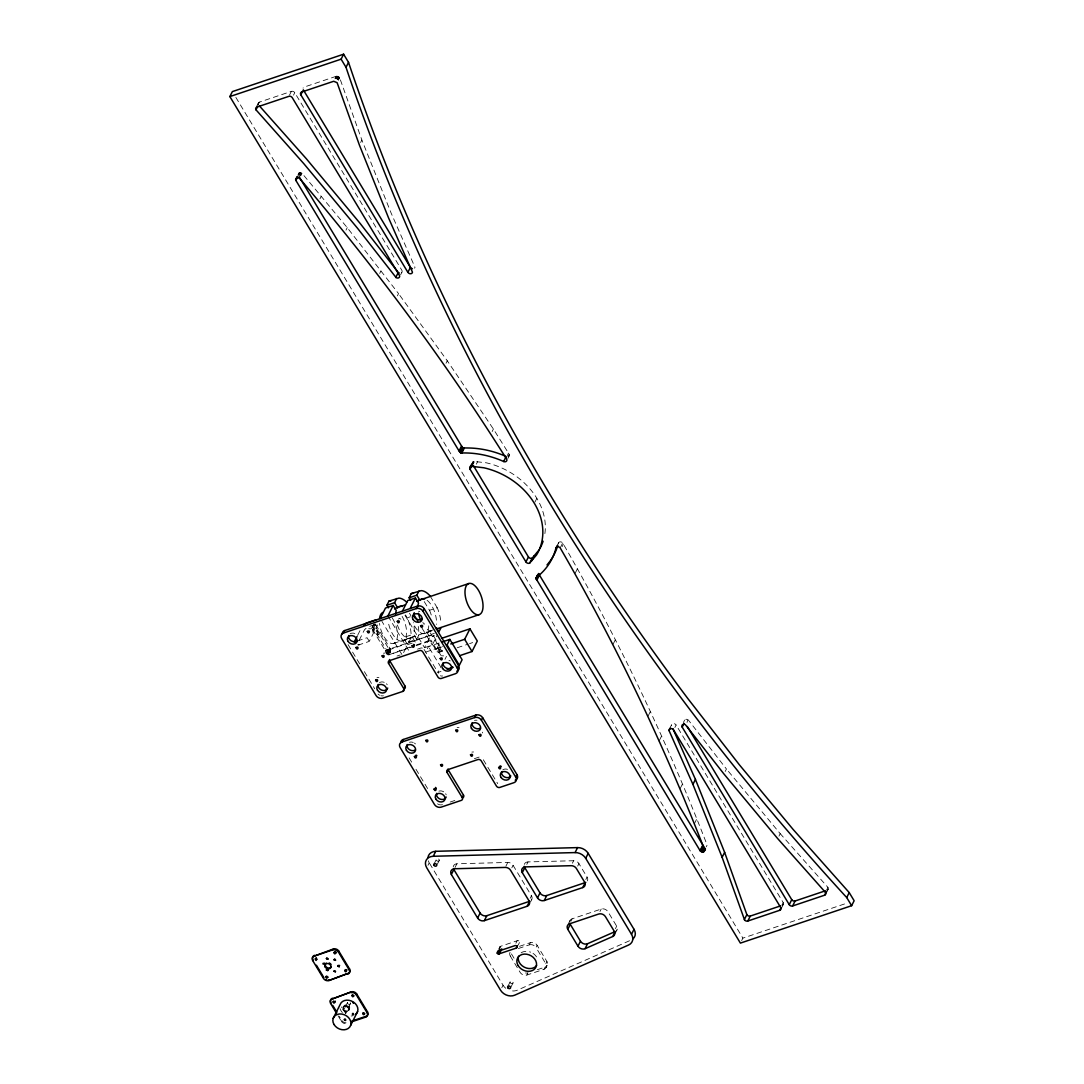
<?xml version="1.0" encoding="UTF-8"?>
<svg xmlns="http://www.w3.org/2000/svg" width="1084" height="1084" viewBox="0 0 1084 1084"><rect width="100%" height="100%" fill="white"/><g stroke="black" fill="none" stroke-linecap="round" stroke-linejoin="round"><path stroke-width="0.75" stroke-dasharray="5 3.75" d="M372.517 629.465L386.812 653.151L388.194 653.056L388.885 649.004L373.763 623.923L371.677 628.07L372.964 627.636L375.05 623.49M414.481 646.213L388.953 654.804A1.531 1.22 26.7 0 1 386.92 654.018L385.213 651.159L387.76 649.614L387.842 651.254A1.531 1.22 26.7 0 0 387.286 652.907A1.531 1.22 26.7 0 0 389.305 653.706A1.531 1.22 26.7 0 0 389.861 652.053L390.172 648.571L375.687 624.641M375.199 624.682L375.552 625.454L375.904 624.791M398.478 619.099L399.4 618.219L400.904 619.208M344.685 1012.212L346.067 1012.117L345.647 1013.581M345.511 1018.581C341.325 1019.096 346.948 1023.323 345.959 1018.865M344.305 1018.987L344.997 1020.139L346.216 1019.732M346.148 1012.605L345.728 1013.432M345.796 1020.559L345.105 1019.407L343.885 1019.814M353.601 1013.188C350.891 1011.914 352.557 1017.361 353.791 1013.825M352.368 1013.269L353.601 1014.082M353.37 1014.651L351.948 1014.096M438.004 650.021C443.884 653.002 435.741 645.386 439.44 650.59M438.424 649.194L439.86 649.763M558.287 543.761L558.395 543.206A2.547 2.032 26.7 0 1 560.929 541.905L561.417 542.041A2.547 2.032 26.7 0 1 562.677 542.921L563.382 544.127C619.018 640.495 666.985 741.266 707.134 845.032L706.253 846.821M418.261 626.471A25.284 11.965 71.4 0 1 418.79 635.116L416.676 639.316L408.966 641.918L405.863 636.755L406.243 635.59A16.91 8.008 71.4 0 0 401.812 615.861M416.676 639.316L413.56 634.167L413.939 633.002A16.91 8.008 71.4 0 0 413.329 622.622M507.868 458.478L509.29 455.619A2.547 2.032 26.7 0 0 509.25 454.345L493.41 429.047L447.286 360.782L398.533 293.615M256.407 106.869L258.412 102.872M258.155 104.606L259.401 102.126L291.379 91.368A2.561 2.046 26.7 0 1 294.753 92.682L401.825 270.228A2.561 2.046 26.7 0 1 401.053 272.938M289.509 95.094L291.379 91.368M293.507 95.175L294.753 92.682M334.942 78.793L336.528 76.219L339.617 77.723L361.88 140.026L391.067 212.938L414.969 267.26A2.561 2.046 26.7 0 1 414.535 268.182M335.281 78.698L336.528 76.219M335.62 78.671L336.867 76.178M335.986 78.671L337.232 76.192M336.352 78.739L337.598 76.246M336.704 78.834L337.964 76.354M337.056 78.983L338.303 76.49M337.395 79.173L338.642 76.679M337.693 79.389L338.94 76.91M337.964 79.647L339.211 77.154M338.194 79.918L339.441 77.438M338.384 80.216L339.617 77.723M297.87 175.269L299.116 172.79L302.043 173.318L347.232 227.64L398.519 293.588L397.286 296.095M298.412 175.107L299.658 172.627M299.008 175.08L300.254 172.6M299.618 175.188L300.864 172.695M299.577 176.651L301.447 172.925M300.783 175.811L301.989 173.264M319.956 198.846L321.203 196.367M360.62 142.505L361.88 140.026M345.986 230.147L347.232 227.64M379.685 273.466L380.931 270.973M400.619 274.767L401.866 272.287M446.025 363.262L447.272 360.755M357.72 635.129L360.498 629.601M359.224 640.17L364.088 630.509A5.122 1.911 -31.1 0 1 367.435 627.392M371.595 628.747L375.349 621.268M372.3 630.373L375.078 624.845M372.557 632.121L376.026 625.224M358.059 645.156L369.292 641.376L377.557 624.926M470.456 466.161L473.735 461.377L486.391 462.827A66.612 53.13 26.7 0 1 544.669 534.968M470.863 465.592L473.031 461.648M470.863 466.459L473.369 461.486M471.242 466.35L473.735 461.377M471.648 466.31L474.142 461.337M471.933 466.323L474.44 461.35M492.15 431.54L493.396 429.034M476.337 464.155L477.597 461.676M385.213 651.159L387.76 649.614M387.151 651.918L387.666 650.576L390.308 649.587M387.882 653.232L389.955 652.026L389.048 649.181L431.405 634.939A1.531 1.22 26.7 0 1 433.424 635.739L442.502 650.793L439.088 652.622A1.531 1.22 26.7 0 1 437.069 651.836L430.443 640.847L430.863 640.021L437.489 651.01A1.531 1.22 26.7 0 0 439.508 651.796L442.502 650.793M386.92 654.018L385.619 650.332M389.048 649.181L390.281 651.227L388.668 652.446M388.953 654.804L410.118 646.999M390.01 653.042L390.416 652.216M412.205 643.124L407.584 644.668L402.299 655.17L381.907 621.349M408.966 641.918L411.08 637.704A25.284 11.965 71.4 0 0 408.099 619.818L405.511 614.899M507.258 455.619L508.504 453.139M508.003 456.825L509.25 454.345M405.009 615.278L424.549 647.69L429.833 637.189L434.454 635.644M388.628 650.021L431.405 634.939M442.082 651.62L433.004 636.565L433.424 635.739M439.142 642.988L428.451 646.579L425.673 652.107L442.475 646.457M424.549 647.69L432.259 645.102L437.529 634.601M440.944 655.441L436.852 648.652L439.115 644.153M437.069 651.836L437.489 651.01M439.088 652.622L439.508 651.796M444.968 659.37L446.472 656.362M534.954 502.055L536.837 498.328M557.149 545.686L558.545 542.813M560.198 547.921L562.677 542.921M562.135 546.621L563.382 544.127M342.91 1007.835L343.33 1006.995M343.262 1007.551L344.156 1005.762M345.43 1006.63L347.585 1002.348M341.839 1020.505A4.106 3.266 26.7 0 0 347.219 1022.619L346.799 1023.445A4.106 3.266 26.7 0 1 341.419 1021.345L341.839 1020.505L339.346 1016.372M348.154 1008.052A1.531 1.22 26.7 0 0 346.609 1006.047A1.531 1.22 26.7 0 0 345.62 1007.917A1.531 1.22 26.7 0 0 348.154 1008.052L350.308 1003.77M348.533 1010.708A3.076 2.453 26.7 0 0 345.742 1006.562A3.076 2.453 26.7 0 0 343.411 1010.125A3.076 2.453 26.7 0 0 348.533 1010.708L349.427 1008.906A3.076 2.453 26.7 0 0 346.65 1004.773A3.076 2.453 26.7 0 0 344.305 1008.337A3.076 2.453 26.7 0 0 349.427 1008.906M348.804 1010.329L349.224 1009.502M427.977 865.303L429.237 862.81A10.244 8.171 26.7 0 1 428.139 860.168M575.035 573.517L577.528 568.544M433.857 864.354L436.364 859.382M437.34 864.219L439.223 860.493M455.009 867.512L456.879 863.785L507.773 862.444A5.122 4.092 26.7 0 1 513.084 865.33L531.458 895.791A5.122 4.092 26.7 0 1 531.079 900.438M612.921 644.546L615.427 639.587M505.903 866.184L507.773 862.444M511.838 867.81L513.084 865.33M526.783 864.409L528.043 861.916L573.639 860.737A5.122 4.092 26.7 0 1 578.937 863.609L587.067 877.091A5.122 4.092 26.7 0 1 587.352 880.885M498.884 948.947L500.144 946.467L517.136 940.763A1.531 1.22 26.7 0 1 519.344 941.4A1.531 1.22 26.7 0 1 518.708 943.148M499.101 948.893L500.347 946.413M530.198 898.27L531.458 895.791M530.482 902.064L531.729 899.584M515.889 943.256L517.136 940.763M519.493 946.318L530.388 942.646A5.122 4.092 26.7 0 1 537.122 945.289L546.932 961.562A5.122 4.092 26.7 0 1 545.116 967.077L544.005 969.286L526.892 975.031A5.122 4.092 26.7 0 1 520.157 972.402L510.334 956.129L511.445 953.92A5.122 4.092 26.7 0 1 510.957 952.809M518.233 945.031L519.48 942.552M501.811 987.714L503.057 985.221L429.237 862.81M507.759 986.589L510.252 981.616M518.382 948.527L529.277 944.855L530.388 942.646M572.379 863.216L573.639 860.737M511.092 986.792L512.962 983.066A1.531 1.22 26.7 0 0 511.445 981.047A1.531 1.22 26.7 0 0 510.415 982.917A1.531 1.22 26.7 0 0 512.962 983.066M647.961 716.321L650.468 711.348M544.005 969.286A5.122 4.092 26.7 0 0 545.821 963.771L536.011 947.497L537.122 945.289M577.691 866.089L578.937 863.609M526.892 975.031L528.003 972.822A5.122 4.092 26.7 0 1 524.886 972.863M585.821 879.571L587.067 877.091M545.821 963.771L546.932 961.562M658.991 741.171L661.497 736.199M546.092 967.565L547.203 965.356M568.138 924.273L570.008 920.546M570.861 921.319L572.108 918.839L601.2 909.056A5.122 4.092 26.7 0 1 607.934 911.685L616.674 926.183A5.122 4.092 26.7 0 1 616.661 930.424M669.79 728.34L671.673 724.613M674.858 727.486L676.118 725.006A2.561 2.046 26.7 0 0 671.524 725.101L671.524 725.575M683.381 722.567L684.627 720.074M687.026 722.432L687.812 719.627A2.561 2.046 26.7 0 0 684.668 722.134M599.953 911.536L601.2 909.056M680.102 788.705L682.595 783.746M615.427 928.663L616.674 926.183M615.075 933.703L616.945 929.964M694.234 824.016L696.727 819.043M725.182 771.483L726.443 769.003L688.286 719.952M778.962 836.13L780.209 833.65L726.443 769.003M741.646 940.614L742.892 938.134L847.783 902.864M781.943 905.045L783.19 902.552L676.118 725.006M781.456 908.175L783.326 904.449M826.672 889.856L827.932 887.376L780.209 833.65M826.333 892.959L828.217 889.219M424.074 624.506L424.088 623.449M472.502 462.123L472.231 463.491M415.28 642.08L412.177 636.931L403.871 640.305A16.91 8.008 71.4 0 1 388.262 621.931M412.177 636.931L411.568 637.717A16.91 8.008 71.4 0 1 397.354 624.967M432.882 629.967L426.12 632.826A16.91 8.008 71.4 0 1 412.95 622.826M441.513 655.766L443.641 655.888M368.723 628.72L370.674 628.815M383.479 653.178L385.159 653.056M376.975 677.378L378.926 677.473M457.096 727.581L459.033 727.662M471.879 752.079L473.559 751.971M500.144 946.467L500.009 948.459M299.116 172.79L298.154 174.944M387.557 651.132L388.262 651.972L387.747 650.536M629.547 940.749L517.244 990.207A10.244 8.171 26.7 0 1 510.794 990.681M336.189 76.3L304.225 87.059A2.561 2.046 26.7 0 0 303.059 88.156M369.752 626.308L374.034 624.872M407.259 617.799L410.335 616.769M424.251 601.62L429.508 610.319L437.204 607.731L438.058 609.75A25.284 11.965 71.4 0 1 441.025 623.476M376.324 630.956L377.598 630.522M357.449 640.956L367.083 637.717L369.292 641.376M377.462 634.885A2.046 0.976 71.4 0 0 377.449 631.809A2.046 0.976 71.4 0 0 375.769 632.053A2.046 0.976 71.4 0 0 377.462 634.885L378.75 634.452A2.046 0.976 71.4 0 0 378.736 631.376A2.046 0.976 71.4 0 0 377.042 631.633A2.046 0.976 71.4 0 0 378.75 634.452M405.863 636.755L413.56 634.167M393.587 643.408L431.622 630.617M411.08 637.704L418.79 635.116M401.947 641.172L409.657 638.571M424.196 633.679L431.906 631.091A16.91 8.008 71.4 0 1 427.259 629.519M434.305 633.395L431.215 634.438L428.112 629.276L428.492 628.11A16.91 8.008 71.4 0 0 428.763 625.82M388.885 649.004L390.172 648.571M388.939 649.343L390.226 648.909M388.993 649.682L390.267 649.248M389.034 650.332L390.321 649.899M389.034 650.657L390.321 650.224M389.034 650.956L390.308 650.522M389.034 651.254C390.985 650.522 386.785 650.237 390.281 650.807M388.966 651.525L390.254 651.091M388.18 652.012L390.199 651.348M388.844 652.026L390.132 651.592M386.812 653.151L389.17 652.798M387.191 653.273L389.739 652.365M416.5 644.858L430.863 640.021M416.08 645.685L430.443 640.847M397.029 656.037L400.186 654.98M417.53 649.153L420.673 648.083A2.561 2.046 26.7 0 1 423.858 649.14M436.852 648.652L441.486 647.094M457.218 647.771L468.031 644.14M469.575 643.611L472.665 642.582M440.998 671.43L437.95 672.459L440.727 666.931L428.451 646.579M474.399 758.664L479.128 757.066A2.561 2.046 26.7 0 1 481.594 757.459M450.199 802.038L454.833 800.48M537.325 969.692L545.116 967.077M357.801 644.506L359.278 644.912M341.392 1007.497L341.921 1006.792M422.692 622.731L423.885 623.192M388.289 652.785L372.964 627.636M482.339 732.174L482.692 732.987M235.865 97.397L742.892 938.134M430.212 596.132L437.204 607.731M426.717 632.04L429.833 637.189M422.055 628.192L432.259 645.102M424.047 649.397L438.41 673.232M483.342 759.789L497.705 783.624M404.467 639.519L407.584 644.668M387.909 615.942L409.156 651.172M387.354 650.441L387.842 651.254M348.072 644.601L360.958 665.969M364.387 671.66L374.698 688.76M409.102 757.851L412.53 763.543M415.971 769.247L428.858 790.615M511.445 953.92L514.724 959.34M338.1 1015.83L341.419 1021.345M827.946 887.389L828.108 887.674A2.561 2.046 26.7 0 1 827.092 890.249M429.508 610.319L430.348 612.338A25.284 11.965 71.4 0 1 431.811 616.945M783.19 902.552A2.561 2.046 26.7 0 1 782.553 905.194M258.263 104.376A2.561 2.046 26.7 0 1 259.401 102.126M509.114 455.985A2.547 2.032 26.7 0 1 508.071 456.716M392.259 618.029A16.395 7.764 71.4 0 1 393.912 643.286A16.395 7.764 71.4 0 1 379.536 623.395M390.281 651.227A1.531 1.22 26.7 0 1 389.725 652.88A1.531 1.22 26.7 0 1 387.706 652.08A1.531 1.22 26.7 0 1 388.262 650.427M430.985 635.78A1.531 1.22 26.7 0 1 433.004 636.565M389.359 653.977A1.531 1.22 26.7 0 1 387.34 653.191M409.508 613.273A16.91 8.008 71.4 0 1 410.85 615.753M427.096 600.306A16.91 8.008 71.4 0 1 436.364 624.411M442.624 675.955A2.561 2.046 26.7 0 1 440.443 675.725M383.438 695.806A5.122 4.092 26.7 0 1 380.904 695.698M379.657 695.21A5.122 4.092 26.7 0 1 378.059 694.031M448.993 660.359A5.122 4.092 26.7 0 1 450.212 660.928M350.024 633.828A5.122 4.092 26.7 0 1 357.774 635.942M418.546 611.281A5.122 4.092 26.7 0 1 419.82 611.633M379.441 682.69A5.122 4.092 26.7 0 1 385.389 682.92M386.419 683.747A5.122 4.092 26.7 0 1 387.205 684.749M442.462 804.64A5.122 4.092 26.7 0 1 441.269 804.87M440.632 804.884A5.122 4.092 26.7 0 1 437.529 803.854M502.759 769.925A5.122 4.092 26.7 0 1 508.667 769.897M409.495 742.296A5.122 4.092 26.7 0 1 413.234 742.472M414.427 743.082A5.122 4.092 26.7 0 1 415.443 743.922M474.521 720.44A5.122 4.092 26.7 0 1 477.001 720.264M438.912 791.144A5.122 4.092 26.7 0 1 444.874 792.729M445.659 793.732A5.122 4.092 26.7 0 1 446.161 794.829M350.322 1002.795A1.531 1.22 26.7 0 1 349.129 1004.353A1.531 1.22 26.7 0 1 347.476 1002.646M353.316 1015.572A9.431 7.52 26.7 0 1 351.121 1015.993M342.368 1012.524A9.431 7.52 26.7 0 1 340.064 1008.635M453.234 866.929A5.122 4.092 26.7 0 1 456.879 863.785M505.754 988.256A10.244 8.171 26.7 0 1 503.057 985.221M529.277 944.855A5.122 4.092 26.7 0 1 536.011 947.497M524.304 864.382A5.122 4.092 26.7 0 1 528.043 861.916M510.334 956.129A5.122 4.092 26.7 0 1 510.063 952.335M569.683 921.563A5.122 4.092 26.7 0 1 572.108 918.839M521.119 952.836A10.244 8.171 26.7 0 1 530.659 952.159M533.03 953.392A10.244 8.171 26.7 0 1 536.634 957.077M343.127 1009.881A3.198 2.561 26.7 0 0 348.465 1010.898A3.198 2.561 26.7 0 0 345.972 1006.44A3.198 2.561 26.7 0 0 343.127 1009.881M343.547 1009.055A3.198 2.561 26.7 0 0 348.885 1010.071A3.198 2.561 26.7 0 0 346.392 1005.613A3.198 2.561 26.7 0 0 343.547 1009.055M436.5 860.371A1.531 1.22 26.7 0 0 439.074 860.777A1.531 1.22 26.7 0 0 437.787 858.663A1.531 1.22 26.7 0 0 436.5 860.371"/><path stroke-width="1.5" d="M555.889 548.179A2.547 2.032 26.7 0 1 558.423 546.878L558.924 547.014A2.547 2.032 26.7 0 1 560.171 547.894L560.889 549.1C616.511 645.468 664.478 746.239 704.641 850.005L703.245 851.997L700.061 850.628L536.35 579.154L536.39 577.379L538.667 575.631A81.991 65.392 26.7 0 0 555.794 548.734L557.149 545.686M469.697 468.098L471.648 466.31L483.898 467.787A66.612 53.13 26.7 0 1 536.539 554.967L529.602 563.111A2.561 2.046 26.7 0 1 525.943 561.905L470.022 469.182L470.944 465.605M295.553 179.388L297.165 177.6L299.536 178.291C374.536 266.786 444.237 359.888 506.011 458.112L506.756 459.318A2.547 2.032 26.7 0 1 506.797 460.592L506.607 460.957A2.547 2.032 26.7 0 1 503.626 461.513L503.003 461.201A81.991 65.392 26.7 0 0 464.67 452.949L461.147 452.976L459.047 450.985L295.891 180.445L296.813 176.895M326.812 957.768L327.896 958.649M326.365 976.101L328.018 977.185M338.262 965.288L338.967 966.21L339.617 965.356M333.506 1001.074L334.712 1002.307L335.308 1001.169M353.411 1003.269L352.883 1002.402M336.325 952.402C335.525 954.652 332.978 950.871 335.62 951.454M345.268 969.597L346.419 970.993L346.826 969.624M229.862 96.571L232.369 91.598L343.601 54.2L348.52 62.344A2347.416 1872.271 26.7 0 0 687.974 698.733L739.274 764.681L793.041 829.341L849.219 892.593L854.138 900.736L851.631 905.696L740.399 943.107L229.862 96.571L341.108 59.173L343.601 54.2M255.987 109.823L255.892 109.66A2.561 2.046 26.7 0 1 256.908 107.086L288.886 96.34A2.561 2.046 26.7 0 1 292.246 97.655L399.332 275.2A2.561 2.046 26.7 0 1 396.188 277.707L357.557 228.304L303.791 163.643L255.987 109.823L257.857 106.096M300.81 94.782A2.561 2.046 26.7 0 1 301.718 92.018L333.696 81.273L337.11 82.682L359.373 144.999L388.56 217.911L412.476 272.233A2.561 2.046 26.7 0 1 407.882 272.328L300.81 94.782L302.68 91.056M851.631 905.696L846.726 897.566A2347.416 1872.271 26.7 0 1 346.013 67.316L348.52 62.344M295.647 179.917L296.894 177.437M295.891 180.445L297.761 176.706M395.768 277.423L398.275 272.45L360.064 223.331L306.284 158.684L259.591 106.11M407.882 272.328L410.389 267.355L303.303 89.809M389.508 659.519A2.561 2.046 26.7 0 0 389.82 660.915L405.037 686.145A2.561 2.046 26.7 0 1 404.115 688.896L402.869 691.389L382.76 698.15A5.122 4.092 26.7 0 1 376.026 695.508L341.663 638.53A5.122 4.092 26.7 0 1 343.493 633.029L344.739 630.536L417.476 606.091A5.122 4.092 26.7 0 1 424.21 608.72L458.573 665.698A5.122 4.092 26.7 0 1 456.743 671.199M357.015 636.511L354.238 642.026L357.449 640.956M459.047 450.985L461.54 446.012L299.252 176.922M459.616 451.906L462.109 446.933L461.54 446.012M459.779 452.109L462.109 446.933M459.968 452.299L462.285 447.136M460.172 452.475L462.475 447.326M460.402 452.624L462.678 447.502M460.646 452.773L462.895 447.665M460.89 452.882L463.383 447.922L467.177 447.977A81.991 65.392 26.7 0 1 505.483 456.201M461.147 452.976L463.64 448.017M461.405 453.058L463.911 448.085M461.73 453.112L464.169 448.126M380.213 618.544L385.484 608.043L393.194 605.455L396.297 610.604L395.917 611.769A16.91 8.008 71.4 0 0 395.66 614.072M388.438 607.853L386.88 605.279L388.993 601.078L398.953 598.124A25.284 11.965 71.4 0 1 406.744 602.23M387.909 615.942L393.194 605.455M386.88 605.279L394.576 602.69L396.69 598.49M469.724 467.732L470.971 465.253M469.738 468.464L470.984 465.971M469.846 468.83L471.716 465.104M470.022 469.182L471.892 465.456M402.462 611.064L407.733 600.563L415.443 597.975L418.546 603.124L418.167 604.289A16.91 8.008 71.4 0 0 417.896 606.593M410.687 600.373L409.129 597.799L411.243 593.598L421.202 590.644A25.284 11.965 71.4 0 1 428.993 594.75L430.212 596.132M410.159 608.463L415.443 597.975M409.129 597.799L416.825 595.211L418.939 591.01M402.869 691.389A2.561 2.046 26.7 0 0 403.776 688.625L388.56 663.394L389.82 660.915M343.493 633.029L416.229 608.571L417.476 606.091M388.56 663.394A2.561 2.046 26.7 0 1 389.481 660.644L419.427 650.576A2.561 2.046 26.7 0 1 422.787 651.89L438.004 677.121A2.561 2.046 26.7 0 0 441.378 678.435L455.497 673.692A5.122 4.092 26.7 0 0 457.312 668.178L422.963 611.2L424.21 608.72M503.626 461.513L506.133 456.54M403.776 688.625L405.037 686.145M441.039 627.636L438.925 631.837L436.595 627.975M449.846 639.397L447.069 644.912L459.331 665.264L462.109 659.736L449.846 639.397L442.204 641.958M447.963 769.057A2.561 2.046 26.7 0 0 448.261 769.897L463.478 795.128L462.231 797.607A2.561 2.046 26.7 0 1 461.323 800.371L441.215 807.119A5.122 4.092 26.7 0 1 434.481 804.491L400.118 747.513A5.122 4.092 26.7 0 1 401.934 742.012L403.194 739.518L475.917 715.074A5.122 4.092 26.7 0 1 482.651 717.703L517.014 774.681A5.122 4.092 26.7 0 1 515.198 780.182M450.754 643.977L464.657 639.303L469.941 628.815L477.299 641.023L472.028 651.511L459.67 655.671M457.312 668.178L458.573 665.698M314.143 956.129L333.384 948.974A4.106 3.266 26.7 0 1 338.764 951.074L349.563 968.988A4.106 3.266 26.7 0 1 348.099 973.391L328.858 980.546A4.106 3.266 26.7 0 1 323.479 978.446L312.68 960.546A4.106 3.266 26.7 0 1 314.143 956.129L332.964 949.801A4.106 3.266 26.7 0 1 338.344 951.915L349.143 969.814A4.106 3.266 26.7 0 1 347.693 974.218M312.68 960.546L313.1 959.706M525.943 561.905L528.436 556.946L473.396 465.659M332.964 949.801L333.384 948.974M529.832 562.962L532.325 557.989L539.033 549.995M531.81 560.699L534.317 555.726M338.344 951.915L338.764 951.074M328.858 980.546L346.541 973.92M536.214 577.786L537.772 574.723M536.146 578.233L538.016 574.506M536.201 578.693L538.653 573.49M536.255 578.924L538.762 573.951L703.95 846.834L701.456 851.807M536.35 579.154L538.856 574.181M536.905 580.076L539.398 575.116M336.433 1013.079L330.62 1003.432A4.106 3.266 26.7 0 1 332.083 999.028L351.324 991.874A4.106 3.266 26.7 0 1 356.704 993.974L367.503 1011.887A4.106 3.266 26.7 0 1 366.866 1015.884M330.62 1003.432L331.04 1002.605A4.106 3.266 26.7 0 1 332.49 998.201M462.231 797.607L447.014 772.377L448.261 769.897M401.934 742.012L474.67 717.554L475.917 715.074M349.143 969.814L349.563 968.988M447.014 772.377A2.561 2.046 26.7 0 1 447.922 769.626L477.881 759.559A2.561 2.046 26.7 0 1 481.242 760.873L496.458 786.103A2.561 2.046 26.7 0 0 499.832 787.418L513.938 782.675A5.122 4.092 26.7 0 0 515.767 777.16L481.404 720.183L482.651 717.703M333.167 1018.404L340.119 1004.597A9.431 7.52 26.7 0 1 353.465 1002.077A9.431 7.52 26.7 0 1 355.213 1014.651M332.083 999.028L351.324 991.874M351.514 1021.86L365.633 1017.117A4.106 3.266 26.7 0 0 367.083 1012.713L356.284 994.8L356.704 993.974M634.018 929.327L631.511 934.3A10.244 8.171 26.7 0 1 628.584 945.031L514.737 995.18A10.244 8.171 26.7 0 1 500.551 990.193L426.73 867.783A10.244 8.171 26.7 0 1 433.234 856.279L435.727 851.306L577.582 847.607A10.244 8.171 26.7 0 1 588.192 853.352L634.018 929.327A10.244 8.171 26.7 0 1 632.893 938.947M350.647 1025.356L357.598 1011.548M367.083 1012.713L367.503 1011.887M365.633 1017.117L366.053 1016.291L351.934 1021.033M453.857 869.531L480.117 913.053A5.122 4.092 26.7 0 0 486.851 915.682L529.629 901.292L527.136 906.265L484.345 920.655A5.122 4.092 26.7 0 1 477.61 918.026L451.364 874.49L453.857 869.531A5.122 4.092 26.7 0 1 453.546 868.894M515.767 777.16L517.014 774.681M477.61 918.026L480.117 913.053M484.345 920.655L486.851 915.682M585.794 882.376A5.122 4.092 26.7 0 1 585.252 882.593L582.745 887.566L544.249 900.519A5.122 4.092 26.7 0 1 537.515 897.877L522.285 872.647L524.792 867.674A5.122 4.092 26.7 0 1 524.236 866.346M517.461 945.627L516.214 948.121L498.965 953.893L497.258 953.148L498.504 950.654M497.515 953.432L499.385 949.706M497.841 953.663L499.71 949.936M498.206 953.825L500.076 950.099M498.586 953.906L500.469 950.18M498.965 953.893L500.849 950.167M499.317 953.798L501.811 948.825M537.515 897.877L540.008 892.918L524.792 867.674M544.249 900.519L546.742 895.547L585.252 882.593M433.234 856.279L575.076 852.58L577.582 847.607M631.511 934.3L585.699 858.325L588.192 853.352M614.858 931.684L612.894 936.441L585.062 948.69A5.122 4.092 26.7 0 1 577.975 946.196L567.786 929.313L570.292 924.34A5.122 4.092 26.7 0 1 569.791 923.243M781.022 907.796L779.775 910.275L747.797 921.034A2.561 2.046 26.7 0 1 744.545 919.896L722.12 857.309L692.933 784.396L669.031 730.548L670.278 728.069M826.469 891.482L824.585 895.208L792.607 905.967A2.561 2.046 26.7 0 1 789.247 904.652L682.175 727.093L684.045 723.367M577.975 946.196L580.468 941.237L570.292 924.34M585.062 948.69L587.569 943.717L615.387 931.468M692.933 784.396L695.44 779.423L672.893 728.651M700.061 850.628L702.554 845.656M700.427 851.103L702.92 846.13M700.901 851.509L703.408 846.536M702.053 851.997L703.923 848.271M702.662 852.065L704.532 848.338M703.245 851.997L705.115 848.257M703.76 851.794L705.006 849.314M704.18 851.482L705.427 848.989M722.12 857.309L724.627 852.336L695.44 779.423M744.369 919.598L746.862 914.625L724.627 852.336M747.797 921.034L750.304 916.061L780.683 905.845M789.247 904.652L791.754 899.679L687.283 726.456M792.607 905.967L795.114 900.994L825.493 890.777M846.726 897.566L849.219 892.593M334.536 958.839L335.539 959.868M352.436 994.556L352.774 995.776L353.967 995.844M394.603 608.883L398.289 607.054A16.91 8.008 71.4 0 1 402.449 606.444M416.852 601.403L420.538 599.574A16.91 8.008 71.4 0 1 424.698 598.964M532.325 557.989L532.095 558.138A2.561 2.046 26.7 0 1 528.436 556.946M364.807 1013.73L363.099 1012.903M397.53 607.487L405.443 604.818M416.541 601.092L468.83 583.517M376.107 619.763L367.544 622.65A5.122 1.911 -31.1 0 0 365.227 623.734M436.378 629.018L479.169 614.642A16.395 7.764 71.4 0 0 477.827 589.262A16.395 7.764 71.4 0 0 465.009 593.327A16.395 7.764 71.4 0 0 479.169 614.642M442.123 638.164L469.941 628.815M447.109 669.37L453.22 667.324M316.271 957.7C317.341 964.462 312.829 955.858 317.056 959.326M323.073 963.31C323.262 965.559 323.303 963.229 324.401 963.08M327.856 970.044L326.745 969.313L327.856 968.947M335.498 971.264L334.414 970.708M411.243 593.598L413.492 593.233M388.993 601.078L391.256 600.712M501.242 766.429L500.103 765.819M414.481 644.858L413.614 644.411M416.852 755.562L415.985 755.114M436.174 788.041L435.429 787.431M825.425 892.349L777.716 838.623L723.936 773.976L685.305 724.6A2.561 2.046 26.7 0 0 682.175 727.093M746.862 914.625L747.052 914.923A2.561 2.046 26.7 0 0 750.304 916.061M341.108 59.173L346.013 67.316M464.657 639.303L472.028 651.511M416.825 595.211L419.942 600.36M413.56 614.1L417.814 621.146M394.576 602.69L397.692 607.839M316.42 965.221L323.899 977.619M332.693 1005.356L336.853 1012.239M825.439 892.362L825.601 892.647A2.561 2.046 26.7 0 1 824.585 895.208M497.258 953.148L497.637 951.427L514.643 945.736A1.531 1.22 26.7 0 1 516.838 946.373A1.531 1.22 26.7 0 1 516.214 948.121M669.031 730.548L669.018 730.074A2.561 2.046 26.7 0 1 673.611 729.979L780.697 907.525A2.561 2.046 26.7 0 1 779.775 910.275M557.853 545.32A81.991 65.392 26.7 0 1 547 564.913M543.098 541.241A66.612 53.13 26.7 0 1 539.846 548.612M795.114 900.994A2.561 2.046 26.7 0 1 791.754 899.679M399.278 272.978A2.561 2.046 26.7 0 1 398.695 272.734M412.408 268.737A2.561 2.046 26.7 0 1 410.389 267.355M379.549 618.503A16.395 7.764 71.4 0 1 383.262 612.284M363.614 624.858A5.122 1.911 -31.1 0 1 364.658 624.086M420.66 620.238A16.91 8.008 71.4 0 1 418.465 613.259M387.72 688.055A5.122 4.092 26.7 0 1 381.703 690.142A5.122 4.092 26.7 0 1 378.181 684.397M416.229 608.571A5.122 4.092 26.7 0 1 422.963 611.2M342.259 633.815A5.122 4.092 26.7 0 1 344.739 630.536M356.975 640.942A5.122 4.092 26.7 0 1 351.026 640.671A5.122 4.092 26.7 0 1 348.736 635.522M422.015 619.086A5.122 4.092 26.7 0 1 415.524 618.408A5.122 4.092 26.7 0 1 414.264 612.717M452.394 666.972A5.122 4.092 26.7 0 1 446.351 668.11A5.122 4.092 26.7 0 1 443.153 662.731M446.174 797.025A5.122 4.092 26.7 0 1 440.158 799.111A5.122 4.092 26.7 0 1 436.635 793.38M474.67 717.554A5.122 4.092 26.7 0 1 481.404 720.183M400.714 742.797A5.122 4.092 26.7 0 1 403.194 739.518M463.478 795.128A2.561 2.046 26.7 0 1 462.57 797.878M415.429 749.925A5.122 4.092 26.7 0 1 409.467 749.654A5.122 4.092 26.7 0 1 407.191 744.505M480.456 728.069A5.122 4.092 26.7 0 1 474.507 727.784A5.122 4.092 26.7 0 1 472.217 722.649M510.835 775.954A5.122 4.092 26.7 0 1 504.805 777.092A5.122 4.092 26.7 0 1 501.607 771.713M350.904 992.7A4.106 3.266 26.7 0 1 356.284 994.8M575.076 852.58A10.244 8.171 26.7 0 1 585.699 858.325M527.136 906.265A5.122 4.092 26.7 0 0 528.951 900.763L510.578 870.303A5.122 4.092 26.7 0 0 505.279 867.417L454.372 868.758A5.122 4.092 26.7 0 0 451.364 874.49M582.745 887.566A5.122 4.092 26.7 0 0 584.574 882.064L576.444 868.582A5.122 4.092 26.7 0 0 571.132 865.696L525.537 866.888A5.122 4.092 26.7 0 0 522.285 872.647M612.894 936.441A5.122 4.092 26.7 0 0 614.181 931.142L605.441 916.658A5.122 4.092 26.7 0 0 598.707 914.029L569.615 923.798A5.122 4.092 26.7 0 0 567.786 929.313M427.977 857.485A10.244 8.171 26.7 0 1 435.727 851.306M546.742 895.547A5.122 4.092 26.7 0 1 540.008 892.918M587.569 943.717A5.122 4.092 26.7 0 1 580.468 941.237M536.607 965.559A10.244 8.171 26.7 0 1 524.277 967.185A10.244 8.171 26.7 0 1 518.558 956.224M331.284 966.603A3.198 2.561 26.7 0 1 326.69 967.348A3.198 2.561 26.7 0 1 326.243 963.08M329.238 962.958A3.198 2.561 26.7 0 1 329.97 963.364M330.593 963.906A3.198 2.561 26.7 0 1 331.067 964.543M329.279 979.719A4.106 3.266 26.7 0 1 328.818 979.841M326.785 979.746A4.106 3.266 26.7 0 1 325.796 979.367M312.707 958.825A4.106 3.266 26.7 0 1 314.55 955.302M440.185 658.503C442.109 662.771 443.573 655.766 440.185 658.503M498.626 767.486C500.564 771.754 502.014 764.748 498.626 767.486M344.766 970.614C346.013 974.096 347.707 968.676 344.766 970.614M362.706 1013.513C363.953 1016.982 365.647 1011.562 362.706 1013.513M355.972 647.541C357.395 651.918 359.739 645.224 355.972 647.541M367.354 631.444C368.777 635.807 371.121 629.113 367.354 631.444M326.392 958.595L327.829 959.15L326.392 958.595M326.352 969.99L327.788 970.546L326.352 969.99M325.945 976.928C327.083 980.424 328.967 975.058 325.945 976.928M375.606 680.102C377.029 684.465 379.373 677.785 375.606 680.102M382.096 655.888C383.519 660.264 385.863 653.571 382.096 655.888M334.035 959.814L335.471 960.37L334.035 959.814M334.007 971.21L335.43 971.765L334.007 971.21M337.842 966.129L339.278 966.684L337.842 966.129M333.086 1001.914C334.224 1005.396 336.108 1000.044 333.086 1001.914M397.272 621.322C398.695 625.685 401.039 618.991 397.272 621.322M412.056 645.82C413.478 650.197 415.822 643.503 412.056 645.82M420.578 625.82C422.001 630.197 424.345 623.503 420.578 625.82M414.413 756.524C415.836 760.9 418.194 754.207 414.413 756.524M425.809 740.426C427.231 744.789 429.576 738.096 425.809 740.426M434.047 789.084C435.47 793.447 437.828 786.767 434.047 789.084M440.551 764.87C441.974 769.247 444.318 762.553 440.551 764.87M455.714 730.304C457.136 734.667 459.494 727.974 455.714 730.304M470.497 754.803C471.919 759.166 474.264 752.486 470.497 754.803M479.02 734.803C480.442 739.18 482.786 732.486 479.02 734.803M333.98 952.673C335.064 956.183 337.029 950.858 333.98 952.673M351.921 995.573C353.005 999.069 354.969 993.757 351.921 995.573M442.611 668.516A5.122 4.092 26.7 0 0 451.134 669.451A5.122 4.092 26.7 0 0 446.459 662.568A5.122 4.092 26.7 0 0 442.611 668.516M413.004 619.452A5.122 4.092 26.7 0 0 421.541 620.807A5.122 4.092 26.7 0 0 417.299 613.761A5.122 4.092 26.7 0 0 413.004 619.452M377.449 690.183A5.122 4.092 26.7 0 0 385.985 691.484A5.122 4.092 26.7 0 0 381.676 684.465A5.122 4.092 26.7 0 0 377.449 690.183M347.978 641.308A5.122 4.092 26.7 0 0 356.514 642.677A5.122 4.092 26.7 0 0 352.259 635.63A5.122 4.092 26.7 0 0 347.978 641.308M501.052 777.499A5.122 4.092 26.7 0 0 509.588 778.434A5.122 4.092 26.7 0 0 504.914 771.551A5.122 4.092 26.7 0 0 501.052 777.499M471.459 728.421A5.122 4.092 26.7 0 0 479.995 729.789A5.122 4.092 26.7 0 0 475.74 722.743A5.122 4.092 26.7 0 0 471.459 728.421M435.903 799.165A5.122 4.092 26.7 0 0 444.44 800.466A5.122 4.092 26.7 0 0 440.118 793.434A5.122 4.092 26.7 0 0 435.903 799.165M406.419 750.291A5.122 4.092 26.7 0 0 414.969 751.659A5.122 4.092 26.7 0 0 410.714 744.613A5.122 4.092 26.7 0 0 406.419 750.291M334.007 1024.475A9.431 7.52 26.7 0 0 349.726 1027.076A9.431 7.52 26.7 0 0 342.002 1014.082A9.431 7.52 26.7 0 0 334.007 1024.475M434.007 865.344A1.531 1.22 26.7 0 0 436.567 865.75A1.531 1.22 26.7 0 0 435.294 863.636A1.531 1.22 26.7 0 0 434.007 865.344M507.922 987.89A1.531 1.22 26.7 0 0 510.469 988.039A1.531 1.22 26.7 0 0 508.952 986.02A1.531 1.22 26.7 0 0 507.922 987.89M518.138 965.587A10.244 8.171 26.7 0 0 535.225 968.324A10.244 8.171 26.7 0 0 526.716 954.218A10.244 8.171 26.7 0 0 518.138 965.587M325.186 966.996A3.198 2.561 26.7 0 0 330.525 968.012A3.198 2.561 26.7 0 0 328.032 963.554A3.198 2.561 26.7 0 0 325.186 966.996"/></g></svg>
